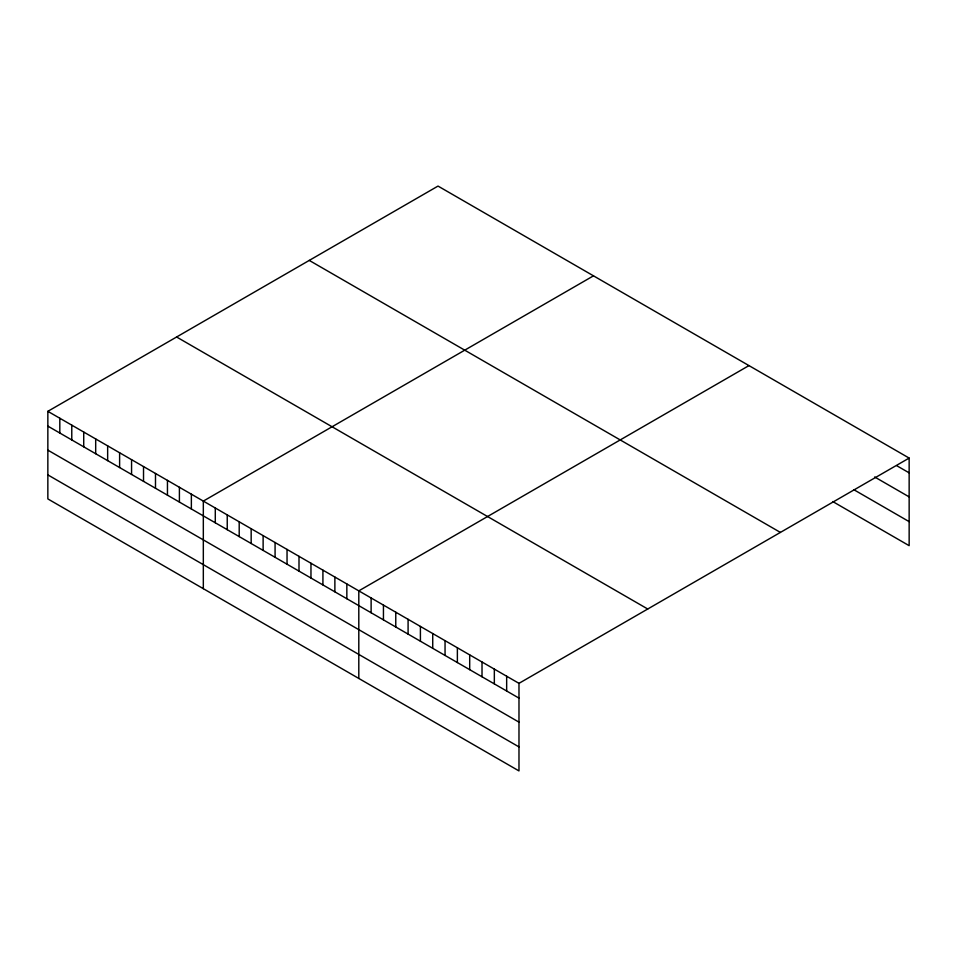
<?xml version="1.0" encoding="UTF-8"?>
<svg xmlns="http://www.w3.org/2000/svg" width="957" height="957" viewBox="0 0 957 957"><rect width="100%" height="100%" fill="white"/><g stroke="black" fill="none" stroke-linecap="round" stroke-linejoin="round"><path stroke-width="1.44" d="M47.85 411.331L518.981 683.346L518.981 770.923L47.85 498.92L47.85 411.331L438.019 186.077L909.15 458.08L909.15 545.669L832.757 501.564M593.496 275.831L203.327 501.097L203.327 588.687M748.96 365.598L358.803 590.864L358.803 678.441M518.981 683.346L909.15 458.08M896.829 465.748L909.15 472.854M874.65 476.969L909.15 496.886M853.704 489.625L909.15 521.637M309.267 260.412L780.398 532.415M176.602 336.996L647.733 609.011M47.85 426.116L518.981 698.12M47.85 450.137L518.981 722.14M47.85 474.887L518.981 746.903M506.66 676.228L506.66 691.002M494.338 669.11L494.338 683.884M482.017 662.005L482.017 676.778M469.696 654.887L469.696 669.661M457.374 647.769L457.374 662.543M445.053 640.652L445.053 655.437M432.731 633.546L432.731 648.32M420.41 626.428L420.41 641.202M408.089 619.311L408.089 634.096M395.767 612.205L395.767 626.979M383.446 605.087L383.446 619.861M371.125 597.969L371.125 612.755M346.841 583.949L346.841 598.735M334.878 577.047L334.878 591.821M322.916 570.145L322.916 584.918M310.965 563.242L310.965 578.016M299.003 556.34L299.003 571.114M287.04 549.426L287.04 564.211M275.078 542.523L275.078 557.297M263.127 535.621L263.127 550.395M251.165 528.719L251.165 543.492M239.202 521.816L239.202 536.59M227.24 514.902L227.24 529.688M215.289 508L215.289 522.773M191.364 494.195L191.364 508.968M179.402 487.292L179.402 502.066M167.451 480.378L167.451 495.164M155.489 473.476L155.489 488.249M143.526 466.573L143.526 481.347M131.564 459.671L131.564 474.445M119.613 452.769L119.613 467.542M107.651 445.854L107.651 460.64M95.688 438.952L95.688 453.726M83.726 432.05L83.726 446.823M71.775 425.147L71.775 439.921M59.812 418.245L59.812 433.019"/></g></svg>
